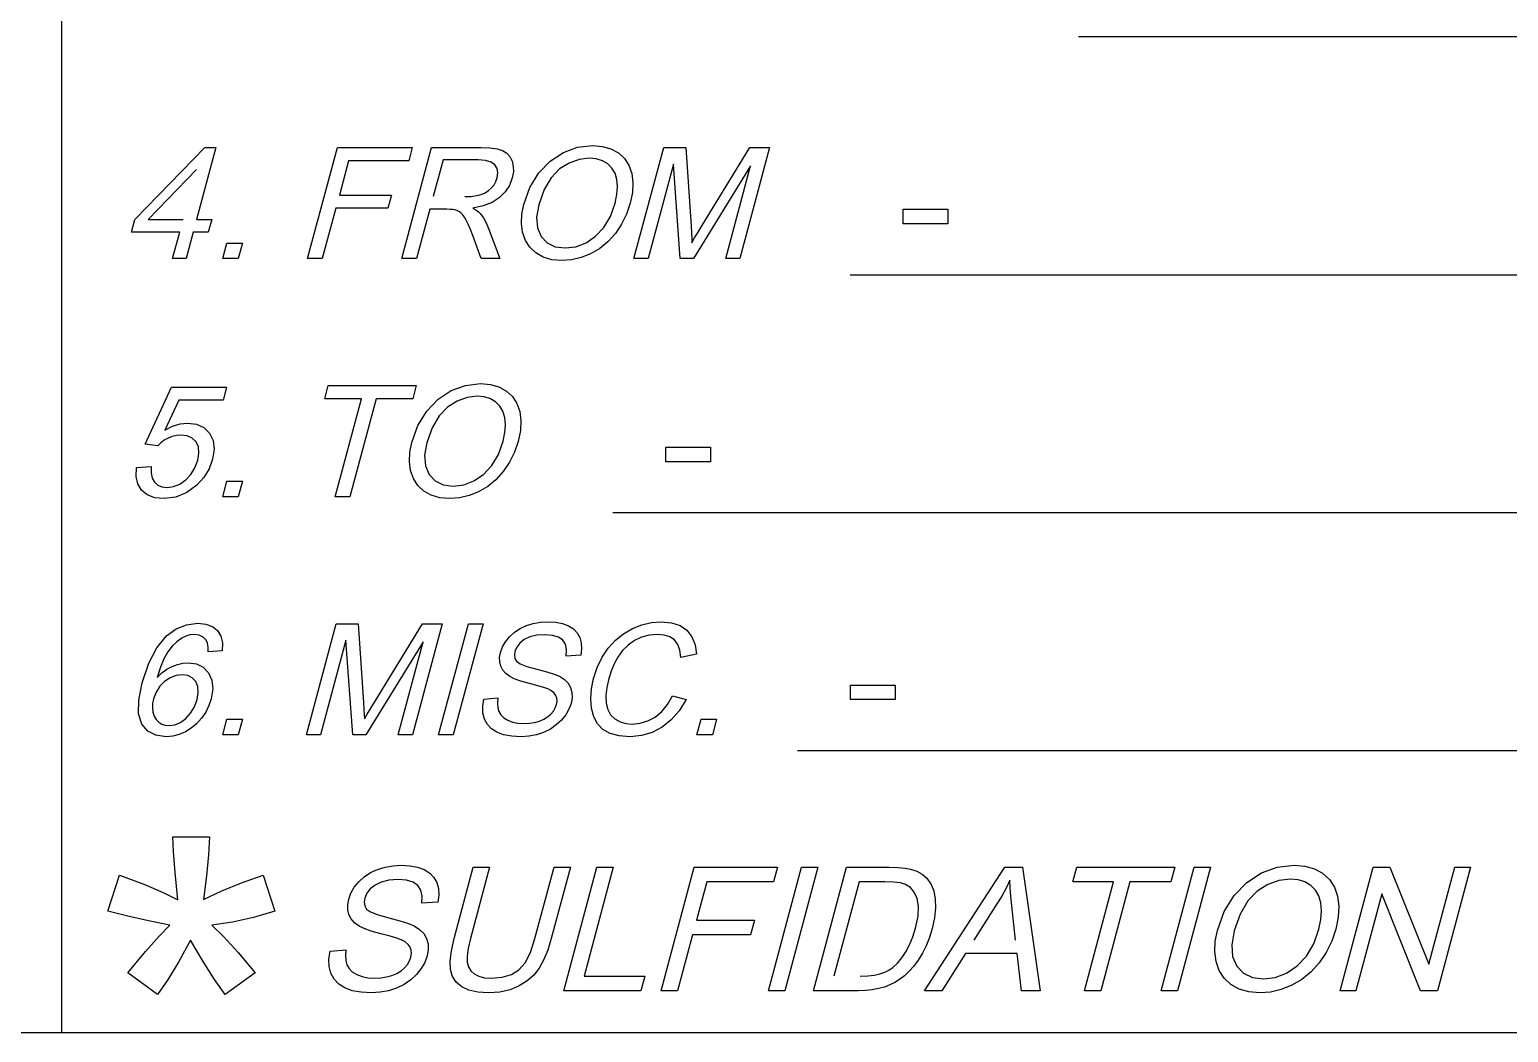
# Model space of a CAD drawing. Extents: x 0 to 17.2, y 0.1 to 11.3.
# Drawn here: x 4.326 to 5.319, y 0.225 to 0.898 of the extents above; entities that cross this region are included whole.
import ezdxf

# ---------------------------------------------------------------- set-up
doc = ezdxf.new("R2010")
doc.units = 0
doc.layers.add('BORDER', color=3, linetype='CONTINUOUS')
doc.layers.add('BORDERTEXT', color=7, linetype='CONTINUOUS')

msp = doc.modelspace()

# ---------------------------------------------------------------- linework, layer by layer
at = {"layer": 'BORDER'}
for points in [[(0.1692, 0.22466), (17.0808, 0.22466), (17.0808, 11.16746), (0.1692, 11.16746), (0.1692, 0.22466)], [(4.34736, 0.22466), (4.34736, 1.46816)], [(5.03025, 0.89337), (7.31682, 0.89337)], [(4.87698, 0.73351), (7.31682, 0.73351)], [(4.71753, 0.57375), (7.31682, 0.57375)], [(4.84149, 0.41403), (7.31682, 0.41403)]]:
    msp.add_lwpolyline(points, dxfattribs=at)
at = {"layer": 'BORDERTEXT', "color": 7}
for points in [[(4.42175, 0.74427), (4.42654, 0.76213), (4.39417, 0.76213), (4.39642, 0.77053), (4.44342, 0.81888), (4.4509, 0.81888), (4.43795, 0.77053), (4.44803, 0.77053), (4.44578, 0.76213), (4.4357, 0.76213), (4.43091, 0.74427), (4.42175, 0.74427)], [(4.51249, 0.74427), (4.53249, 0.81888), (4.58282, 0.81888), (4.58046, 0.81007), (4.54, 0.81007), (4.53381, 0.78697), (4.56882, 0.78697), (4.56646, 0.77816), (4.53145, 0.77816), (4.52237, 0.74427), (4.51249, 0.74427)], [(4.57581, 0.74427), (4.5958, 0.81888), (4.62888, 0.81888), (4.62888, 0.81888), (4.63494, 0.81865), (4.63981, 0.81798), (4.64351, 0.81687), (4.64351, 0.81687), (4.64628, 0.81518), (4.64842, 0.81282), (4.6499, 0.80977), (4.6499, 0.80977), (4.65068, 0.80625), (4.65071, 0.8025), (4.64999, 0.79852), (4.64999, 0.79852), (4.64807, 0.7935), (4.64517, 0.78904), (4.64126, 0.78513), (4.64126, 0.78513), (4.63636, 0.78194), (4.63045, 0.77964), (4.62353, 0.77821), (4.62353, 0.77821), (4.6256, 0.77696), (4.62725, 0.77572), (4.62849, 0.7745), (4.62849, 0.7745), (4.63055, 0.77163), (4.6324, 0.76832), (4.63402, 0.76457), (4.64156, 0.74427), (4.62914, 0.74427), (4.62343, 0.75979), (4.62343, 0.75979), (4.62182, 0.76392), (4.62036, 0.76734), (4.61906, 0.77007), (4.61906, 0.77007), (4.61783, 0.77221), (4.6166, 0.77387), (4.61538, 0.77506), (4.61538, 0.77506), (4.61413, 0.77591), (4.6128, 0.77657), (4.61141, 0.77704), (4.61141, 0.77704), (4.6101, 0.77724), (4.6083, 0.77736), (4.60601, 0.7774), (4.59456, 0.7774), (4.58568, 0.74427), (4.57581, 0.74427)], [(4.65766, 0.7806), (4.65766, 0.7806), (4.66185, 0.79209), (4.66777, 0.80179), (4.67543, 0.80969), (4.67543, 0.80969), (4.68429, 0.81553), (4.69381, 0.81903), (4.704, 0.8202), (4.704, 0.8202), (4.71051, 0.81965), (4.71628, 0.818), (4.7213, 0.81526), (4.7213, 0.81526), (4.72539, 0.81154), (4.72838, 0.80695), (4.73026, 0.8015), (4.73026, 0.8015), (4.73103, 0.79535), (4.73069, 0.78867), (4.72924, 0.78147), (4.72924, 0.78147), (4.72678, 0.77417), (4.72344, 0.7674), (4.71922, 0.76116), (4.71922, 0.76116), (4.71427, 0.75567), (4.70874, 0.75115), (4.70261, 0.7476), (4.70261, 0.7476), (4.69618, 0.74504), (4.68973, 0.7435), (4.68326, 0.74299), (4.68326, 0.74299), (4.67663, 0.74356), (4.67081, 0.74525), (4.66579, 0.74808), (4.66579, 0.74808), (4.66173, 0.75189), (4.65878, 0.75652), (4.65694, 0.76198), (4.65694, 0.76198), (4.65617, 0.76796), (4.65641, 0.77417), (4.65766, 0.7806)], [(4.73169, 0.74427), (4.75168, 0.81888), (4.76655, 0.81888), (4.77005, 0.76605), (4.77005, 0.76605), (4.77032, 0.76154), (4.77053, 0.75786), (4.77065, 0.755), (4.77065, 0.755), (4.7725, 0.75814), (4.77489, 0.76213), (4.77783, 0.76696), (4.8096, 0.81888), (4.82288, 0.81888), (4.80289, 0.74427), (4.79338, 0.74427), (4.81011, 0.80671), (4.7717, 0.74427), (4.76279, 0.74427), (4.75823, 0.80778), (4.74121, 0.74427), (4.73169, 0.74427)], [(4.61807, 0.78595), (4.61807, 0.78595), (4.6223, 0.7861), (4.62595, 0.78657), (4.62903, 0.78735), (4.62903, 0.78735), (4.63167, 0.78847), (4.63401, 0.78996), (4.63603, 0.79183), (4.63603, 0.79183), (4.6377, 0.79394), (4.63896, 0.79617), (4.63981, 0.79852), (4.63981, 0.79852), (4.64027, 0.80184), (4.63977, 0.80474), (4.6383, 0.80722), (4.6383, 0.80722), (4.63575, 0.80912), (4.63201, 0.81025), (4.62708, 0.81063), (4.60346, 0.81063), (4.59685, 0.78595)], [(4.6678, 0.78045), (4.66636, 0.7721), (4.66688, 0.76501), (4.66936, 0.7592), (4.66936, 0.7592), (4.67344, 0.75489), (4.67882, 0.7523), (4.68547, 0.75144), (4.68547, 0.75144), (4.6927, 0.75231), (4.69951, 0.75492), (4.70592, 0.75928), (4.70592, 0.75928), (4.71151, 0.76523), (4.7159, 0.77265), (4.71908, 0.78152), (4.71908, 0.78152), (4.72029, 0.78734), (4.72069, 0.79264), (4.72026, 0.79742), (4.72026, 0.79742), (4.71901, 0.80161), (4.71695, 0.80513), (4.71408, 0.80796), (4.71408, 0.80796), (4.71052, 0.81004), (4.70642, 0.81128), (4.70177, 0.8117), (4.70177, 0.8117), (4.69489, 0.8109), (4.68823, 0.8085), (4.6818, 0.8045), (4.6818, 0.8045), (4.67603, 0.79863), (4.67136, 0.79061), (4.6678, 0.78045)], [(4.4378, 0.80417), (4.40543, 0.77053), (4.42879, 0.77053)], [(4.45549, 0.74427), (4.45829, 0.7547), (4.46872, 0.7547), (4.46593, 0.74427), (4.45549, 0.74427)], [(4.39762, 0.60393), (4.40746, 0.60474), (4.40746, 0.60474), (4.40733, 0.60045), (4.40805, 0.59693), (4.40959, 0.59418), (4.40959, 0.59418), (4.41184, 0.59222), (4.41465, 0.59104), (4.41803, 0.59065), (4.41803, 0.59065), (4.42237, 0.5912), (4.42654, 0.59286), (4.43057, 0.59563), (4.43057, 0.59563), (4.4341, 0.59932), (4.43681, 0.60373), (4.43869, 0.60887), (4.43869, 0.60887), (4.4395, 0.61372), (4.43914, 0.61785), (4.4376, 0.62123), (4.4376, 0.62123), (4.43504, 0.62375), (4.4316, 0.62526), (4.42729, 0.62576), (4.42729, 0.62576), (4.42437, 0.62554), (4.42153, 0.62487), (4.41876, 0.62375), (4.41876, 0.62375), (4.41616, 0.62228), (4.41383, 0.62054), (4.41177, 0.61854), (4.40346, 0.61966), (4.42096, 0.65798), (4.45806, 0.65798), (4.45572, 0.64923), (4.42594, 0.64923), (4.41655, 0.62917), (4.41655, 0.62917), (4.4218, 0.63177), (4.42692, 0.63334), (4.4319, 0.63386), (4.4319, 0.63386), (4.43787, 0.6331), (4.44277, 0.63085), (4.44658, 0.62709), (4.44658, 0.62709), (4.44899, 0.62214), (4.44967, 0.61634), (4.44863, 0.60968), (4.44863, 0.60968), (4.44625, 0.60323), (4.44272, 0.5974), (4.43804, 0.59217), (4.43804, 0.59217), (4.43132, 0.58714), (4.42398, 0.58412), (4.41602, 0.58311), (4.41602, 0.58311), (4.40981, 0.58375), (4.40478, 0.58565), (4.40093, 0.58881), (4.40093, 0.58881), (4.39838, 0.59303), (4.39727, 0.59807), (4.39762, 0.60393)], [(4.53097, 0.58439), (4.5486, 0.65019), (4.52402, 0.65019), (4.52638, 0.659), (4.58552, 0.659), (4.58316, 0.65019), (4.55847, 0.65019), (4.54084, 0.58439), (4.53097, 0.58439)], [(4.58239, 0.62072), (4.58239, 0.62072), (4.58657, 0.63221), (4.5925, 0.64191), (4.60016, 0.64981), (4.60016, 0.64981), (4.60901, 0.65565), (4.61854, 0.65915), (4.62872, 0.66032), (4.62872, 0.66032), (4.63524, 0.65977), (4.64101, 0.65813), (4.64603, 0.65538), (4.64603, 0.65538), (4.65012, 0.65166), (4.65311, 0.64707), (4.65499, 0.64162), (4.65499, 0.64162), (4.65576, 0.63547), (4.65542, 0.62879), (4.65397, 0.62159), (4.65397, 0.62159), (4.65151, 0.61429), (4.64817, 0.60752), (4.64395, 0.60128), (4.64395, 0.60128), (4.639, 0.5958), (4.63346, 0.59127), (4.62734, 0.58772), (4.62734, 0.58772), (4.62091, 0.58516), (4.61446, 0.58363), (4.60799, 0.58311), (4.60799, 0.58311), (4.60136, 0.58368), (4.59554, 0.58538), (4.59052, 0.5882), (4.59052, 0.5882), (4.58645, 0.59201), (4.58351, 0.59664), (4.58167, 0.6021), (4.58167, 0.6021), (4.5809, 0.60808), (4.58114, 0.61429), (4.58239, 0.62072)], [(4.59252, 0.62057), (4.59109, 0.61222), (4.59161, 0.60513), (4.59408, 0.59932), (4.59408, 0.59932), (4.59817, 0.59501), (4.60354, 0.59243), (4.6102, 0.59156), (4.6102, 0.59156), (4.61742, 0.59243), (4.62424, 0.59505), (4.63065, 0.5994), (4.63065, 0.5994), (4.63624, 0.60536), (4.64063, 0.61277), (4.64381, 0.62164), (4.64381, 0.62164), (4.64502, 0.62746), (4.64542, 0.63276), (4.64499, 0.63755), (4.64499, 0.63755), (4.64374, 0.64174), (4.64168, 0.64525), (4.6388, 0.64808), (4.6388, 0.64808), (4.63525, 0.65016), (4.63114, 0.65141), (4.6265, 0.65182), (4.6265, 0.65182), (4.61962, 0.65102), (4.61296, 0.64862), (4.60653, 0.64462), (4.60653, 0.64462), (4.60075, 0.63875), (4.59609, 0.63073), (4.59252, 0.62057)], [(4.45549, 0.58439), (4.45829, 0.59482), (4.46872, 0.59482), (4.46593, 0.58439), (4.45549, 0.58439)], [(4.45502, 0.48085), (4.44572, 0.48013), (4.44572, 0.48013), (4.44566, 0.4834), (4.44521, 0.48602), (4.44435, 0.48797), (4.44435, 0.48797), (4.44227, 0.49015), (4.43957, 0.49146), (4.43624, 0.49189), (4.43624, 0.49189), (4.43337, 0.49162), (4.43059, 0.49081), (4.4279, 0.48945), (4.4279, 0.48945), (4.42457, 0.48702), (4.42148, 0.48395), (4.41862, 0.48024), (4.41862, 0.48024), (4.41598, 0.47563), (4.41358, 0.46988), (4.4114, 0.46298), (4.4114, 0.46298), (4.41459, 0.46605), (4.41796, 0.46855), (4.42149, 0.47047), (4.42149, 0.47047), (4.4251, 0.47182), (4.42866, 0.47264), (4.43217, 0.47291), (4.43217, 0.47291), (4.43778, 0.47216), (4.44238, 0.46991), (4.44597, 0.46616), (4.44597, 0.46616), (4.44822, 0.46123), (4.44881, 0.45542), (4.44773, 0.44873), (4.44773, 0.44873), (4.44617, 0.44416), (4.444, 0.43981), (4.44121, 0.43568), (4.44121, 0.43568), (4.43794, 0.43197), (4.43435, 0.42889), (4.43041, 0.42644), (4.43041, 0.42644), (4.42625, 0.42466), (4.42196, 0.42359), (4.41754, 0.42324), (4.41754, 0.42324), (4.41063, 0.42417), (4.40515, 0.42698), (4.40112, 0.43166), (4.40112, 0.43166), (4.39894, 0.43849), (4.39901, 0.44774), (4.40133, 0.45942), (4.40133, 0.45942), (4.40573, 0.47253), (4.41121, 0.48301), (4.41775, 0.49087), (4.41775, 0.49087), (4.42421, 0.49562), (4.43123, 0.49847), (4.43882, 0.49942), (4.43882, 0.49942), (4.44419, 0.49888), (4.44856, 0.49723), (4.45193, 0.49449), (4.45193, 0.49449), (4.45418, 0.49078), (4.45521, 0.48623), (4.45502, 0.48085)], [(4.51168, 0.42451), (4.53167, 0.49912), (4.54653, 0.49912), (4.55004, 0.44629), (4.55004, 0.44629), (4.55031, 0.44178), (4.55051, 0.4381), (4.55064, 0.43525), (4.55064, 0.43525), (4.55249, 0.43839), (4.55488, 0.44237), (4.55782, 0.44721), (4.58959, 0.49912), (4.60287, 0.49912), (4.58288, 0.42451), (4.57336, 0.42451), (4.5901, 0.48695), (4.55168, 0.42451), (4.54278, 0.42451), (4.53822, 0.48802), (4.5212, 0.42451), (4.51168, 0.42451)], [(4.60049, 0.42451), (4.62048, 0.49912), (4.63035, 0.49912), (4.61036, 0.42451), (4.60049, 0.42451)], [(4.63083, 0.44848), (4.64036, 0.44929), (4.64036, 0.44929), (4.64006, 0.44578), (4.64027, 0.44272), (4.64098, 0.44011), (4.64098, 0.44011), (4.64229, 0.43787), (4.64427, 0.43593), (4.64693, 0.43431), (4.64693, 0.43431), (4.65014, 0.43308), (4.65376, 0.43234), (4.65779, 0.43209), (4.65779, 0.43209), (4.66146, 0.43228), (4.66494, 0.43284), (4.66822, 0.43377), (4.66822, 0.43377), (4.67119, 0.43503), (4.67375, 0.43656), (4.67589, 0.43838), (4.67589, 0.43838), (4.6776, 0.44039), (4.67888, 0.44252), (4.67971, 0.44476), (4.67971, 0.44476), (4.68009, 0.44701), (4.67996, 0.44905), (4.67932, 0.4509), (4.67932, 0.4509), (4.67811, 0.45255), (4.67627, 0.45402), (4.67378, 0.4553), (4.67378, 0.4553), (4.67122, 0.45622), (4.66712, 0.45744), (4.66147, 0.45894), (4.66147, 0.45894), (4.65574, 0.46055), (4.65135, 0.4621), (4.64832, 0.46359), (4.64832, 0.46359), (4.6456, 0.46561), (4.64356, 0.46793), (4.64221, 0.47054), (4.64221, 0.47054), (4.64153, 0.47342), (4.64149, 0.47651), (4.64208, 0.47983), (4.64208, 0.47983), (4.64343, 0.48351), (4.64544, 0.48703), (4.64812, 0.49039), (4.64812, 0.49039), (4.65139, 0.4934), (4.65518, 0.49589), (4.65948, 0.49785), (4.65948, 0.49785), (4.66412, 0.49926), (4.66891, 0.50011), (4.67385, 0.50039), (4.67385, 0.50039), (4.67909, 0.50009), (4.68372, 0.4992), (4.68777, 0.49772), (4.68777, 0.49772), (4.69112, 0.49566), (4.69366, 0.49304), (4.69541, 0.48986), (4.69541, 0.48986), (4.69636, 0.48624), (4.69653, 0.48232), (4.69592, 0.4781), (4.68627, 0.47739), (4.68627, 0.47739), (4.68651, 0.48172), (4.68575, 0.48528), (4.68396, 0.48807), (4.68396, 0.48807), (4.6811, 0.49008), (4.67709, 0.49129), (4.67193, 0.49169), (4.67193, 0.49169), (4.6664, 0.49132), (4.66175, 0.49023), (4.65799, 0.48841), (4.65799, 0.48841), (4.65509, 0.48607), (4.65302, 0.48343), (4.65178, 0.48049), (4.65178, 0.48049), (4.65142, 0.47797), (4.6518, 0.47576), (4.6529, 0.47388), (4.6529, 0.47388), (4.65536, 0.47213), (4.65985, 0.47036), (4.66637, 0.46856), (4.66637, 0.46856), (4.67308, 0.46682), (4.67816, 0.46523), (4.68161, 0.4638), (4.68161, 0.4638), (4.68499, 0.46162), (4.68751, 0.45908), (4.68919, 0.45619), (4.68919, 0.45619), (4.69005, 0.45296), (4.69013, 0.44943), (4.68945, 0.44558), (4.68945, 0.44558), (4.68803, 0.44168), (4.68589, 0.43794), (4.68303, 0.43436), (4.68303, 0.43436), (4.67956, 0.4311), (4.67556, 0.42837), (4.67104, 0.42616), (4.67104, 0.42616), (4.66617, 0.42454), (4.66111, 0.42356), (4.65588, 0.42324), (4.65588, 0.42324), (4.64958, 0.42356), (4.64418, 0.42455), (4.63969, 0.42619), (4.63969, 0.42619), (4.63608, 0.42849), (4.63329, 0.43145), (4.63134, 0.43507), (4.63134, 0.43507), (4.63026, 0.43919), (4.63009, 0.44366), (4.63083, 0.44848)], [(4.75753, 0.45067), (4.76674, 0.44817), (4.76674, 0.44817), (4.76212, 0.44071), (4.75674, 0.43452), (4.7506, 0.42962), (4.7506, 0.42962), (4.74387, 0.42607), (4.73672, 0.42395), (4.72916, 0.42324), (4.72916, 0.42324), (4.72177, 0.42378), (4.71567, 0.42542), (4.71086, 0.42815), (4.71086, 0.42815), (4.70723, 0.43191), (4.70467, 0.43665), (4.70317, 0.44237), (4.70317, 0.44237), (4.70268, 0.44873), (4.70315, 0.4554), (4.70458, 0.46237), (4.70458, 0.46237), (4.70707, 0.46981), (4.71037, 0.47659), (4.71449, 0.48271), (4.71449, 0.48271), (4.7193, 0.48803), (4.7247, 0.49242), (4.73069, 0.49589), (4.73069, 0.49589), (4.73702, 0.49839), (4.74346, 0.49989), (4.74999, 0.50039), (4.74999, 0.50039), (4.75689, 0.49976), (4.76266, 0.49786), (4.76729, 0.49469), (4.76729, 0.49469), (4.77071, 0.49038), (4.77283, 0.48503), (4.77363, 0.47866), (4.7633, 0.47637), (4.7633, 0.47637), (4.76263, 0.48131), (4.76118, 0.48526), (4.75894, 0.48823), (4.75894, 0.48823), (4.75592, 0.49029), (4.75212, 0.49153), (4.74752, 0.49194), (4.74752, 0.49194), (4.74198, 0.49148), (4.73682, 0.49011), (4.73204, 0.48782), (4.73204, 0.48782), (4.72775, 0.48476), (4.72406, 0.48107), (4.72096, 0.47675), (4.72096, 0.47675), (4.7184, 0.47207), (4.71634, 0.4673), (4.71478, 0.46242), (4.71478, 0.46242), (4.71346, 0.45635), (4.7129, 0.45081), (4.7131, 0.44581), (4.7131, 0.44581), (4.71413, 0.44147), (4.71606, 0.43794), (4.71888, 0.4352), (4.71888, 0.4352), (4.72237, 0.43325), (4.72628, 0.43207), (4.73061, 0.43168), (4.73061, 0.43168), (4.736, 0.43222), (4.74111, 0.43381), (4.74594, 0.43647), (4.74594, 0.43647), (4.75035, 0.44017), (4.75422, 0.44491), (4.75753, 0.45067)], [(4.40899, 0.44868), (4.40838, 0.44557), (4.40824, 0.44255), (4.40857, 0.43962), (4.40857, 0.43962), (4.40938, 0.43697), (4.41067, 0.43477), (4.41243, 0.43303), (4.41243, 0.43303), (4.41454, 0.43177), (4.41687, 0.43102), (4.41941, 0.43077), (4.41941, 0.43077), (4.42323, 0.43129), (4.42698, 0.43285), (4.43064, 0.43545), (4.43064, 0.43545), (4.43389, 0.43895), (4.43642, 0.44319), (4.43822, 0.44817), (4.43822, 0.44817), (4.43905, 0.45297), (4.43876, 0.45703), (4.43736, 0.46036), (4.43736, 0.46036), (4.43504, 0.46284), (4.43198, 0.46432), (4.42817, 0.46482), (4.42817, 0.46482), (4.42411, 0.46432), (4.4202, 0.46284), (4.41645, 0.46036), (4.41645, 0.46036), (4.41316, 0.45709), (4.41068, 0.45319), (4.40899, 0.44868)], [(4.45549, 0.42451), (4.45829, 0.43494), (4.46872, 0.43494), (4.46593, 0.42451), (4.45549, 0.42451)], [(4.77399, 0.42451), (4.77678, 0.43494), (4.78721, 0.43494), (4.78442, 0.42451), (4.77399, 0.42451)], [(4.37827, 0.30613), (4.38608, 0.33022), (4.38608, 0.33022), (4.40242, 0.32417), (4.41548, 0.31868), (4.42527, 0.31376), (4.42527, 0.31376), (4.42346, 0.3321), (4.42233, 0.34618), (4.42187, 0.356), (4.44647, 0.356), (4.44647, 0.356), (4.44581, 0.34386), (4.44451, 0.32984), (4.44257, 0.31393), (4.44257, 0.31393), (4.45478, 0.31966), (4.46813, 0.32509), (4.48261, 0.33022), (4.49041, 0.30613), (4.49041, 0.30613), (4.47614, 0.3019), (4.46206, 0.29874), (4.44817, 0.29663), (4.44817, 0.29663), (4.45601, 0.28907), (4.46574, 0.27838), (4.47735, 0.26456), (4.45699, 0.25014), (4.45699, 0.25014), (4.45003, 0.26015), (4.44229, 0.27231), (4.43375, 0.28662), (4.43375, 0.28662), (4.42572, 0.27193), (4.41837, 0.25978), (4.41169, 0.25014), (4.39168, 0.26456), (4.39168, 0.26456), (4.40355, 0.27891), (4.41294, 0.2896), (4.41984, 0.29663), (4.41984, 0.29663), (4.40549, 0.29957), (4.39164, 0.30273), (4.37827, 0.30613)], [(4.52758, 0.27927), (4.53817, 0.28017), (4.53817, 0.28017), (4.53783, 0.27627), (4.53806, 0.27287), (4.53886, 0.26996), (4.53886, 0.26996), (4.54031, 0.26748), (4.54252, 0.26533), (4.54547, 0.26352), (4.54547, 0.26352), (4.54903, 0.26215), (4.55305, 0.26133), (4.55754, 0.26106), (4.55754, 0.26106), (4.56161, 0.26127), (4.56547, 0.26189), (4.56912, 0.26292), (4.56912, 0.26292), (4.57242, 0.26432), (4.57527, 0.26603), (4.57764, 0.26804), (4.57764, 0.26804), (4.57955, 0.27028), (4.58096, 0.27264), (4.58189, 0.27514), (4.58189, 0.27514), (4.58231, 0.27763), (4.58216, 0.2799), (4.58146, 0.28195), (4.58146, 0.28195), (4.58011, 0.28379), (4.57806, 0.28542), (4.5753, 0.28684), (4.5753, 0.28684), (4.57245, 0.28787), (4.5679, 0.28922), (4.56163, 0.29089), (4.56163, 0.29089), (4.55525, 0.29268), (4.55038, 0.29441), (4.54701, 0.29606), (4.54701, 0.29606), (4.54399, 0.2983), (4.54173, 0.30087), (4.54023, 0.30378), (4.54023, 0.30378), (4.53947, 0.30698), (4.53942, 0.31042), (4.54008, 0.3141), (4.54008, 0.3141), (4.54157, 0.31819), (4.54381, 0.32211), (4.54679, 0.32583), (4.54679, 0.32583), (4.55042, 0.32918), (4.55463, 0.33194), (4.55941, 0.33412), (4.55941, 0.33412), (4.56456, 0.33569), (4.56989, 0.33663), (4.57538, 0.33695), (4.57538, 0.33695), (4.5812, 0.33662), (4.58635, 0.33563), (4.59084, 0.33398), (4.59084, 0.33398), (4.59456, 0.33169), (4.59739, 0.32877), (4.59933, 0.32524), (4.59933, 0.32524), (4.60039, 0.32123), (4.60058, 0.31687), (4.5999, 0.31218), (4.58917, 0.31139), (4.58917, 0.31139), (4.58945, 0.3162), (4.5886, 0.32016), (4.58662, 0.32326), (4.58662, 0.32326), (4.58343, 0.32549), (4.57898, 0.32683), (4.57324, 0.32728), (4.57324, 0.32728), (4.5671, 0.32687), (4.56194, 0.32566), (4.55776, 0.32363), (4.55776, 0.32363), (4.55454, 0.32103), (4.55223, 0.3181), (4.55085, 0.31484), (4.55085, 0.31484), (4.55046, 0.31203), (4.55088, 0.30958), (4.55211, 0.30748), (4.55211, 0.30748), (4.55483, 0.30555), (4.55982, 0.30358), (4.56706, 0.30157), (4.56706, 0.30157), (4.57453, 0.29964), (4.58017, 0.29788), (4.584, 0.29629), (4.584, 0.29629), (4.58775, 0.29387), (4.59056, 0.29105), (4.59242, 0.28783), (4.59242, 0.28783), (4.59337, 0.28425), (4.59347, 0.28032), (4.59271, 0.27604), (4.59271, 0.27604), (4.59113, 0.27172), (4.58875, 0.26756), (4.58558, 0.26357), (4.58558, 0.26357), (4.58172, 0.25996), (4.57728, 0.25693), (4.57225, 0.25447), (4.57225, 0.25447), (4.56684, 0.25266), (4.56123, 0.25158), (4.55541, 0.25122), (4.55541, 0.25122), (4.54841, 0.25158), (4.54242, 0.25268), (4.53743, 0.2545), (4.53743, 0.2545), (4.53341, 0.25705), (4.53031, 0.26034), (4.52814, 0.26437), (4.52814, 0.26437), (4.52694, 0.26895), (4.52675, 0.27392), (4.52758, 0.27927)], [(4.67803, 0.33553), (4.689, 0.33553), (4.67617, 0.28764), (4.67617, 0.28764), (4.67378, 0.27988), (4.67106, 0.27326), (4.66802, 0.26779), (4.66802, 0.26779), (4.6644, 0.26319), (4.65993, 0.2592), (4.65461, 0.25583), (4.65461, 0.25583), (4.6485, 0.25327), (4.64163, 0.25173), (4.63401, 0.25122), (4.63401, 0.25122), (4.62684, 0.25166), (4.62084, 0.253), (4.61603, 0.25523), (4.61603, 0.25523), (4.61239, 0.25831), (4.6099, 0.26218), (4.60857, 0.26685), (4.60857, 0.26685), (4.60833, 0.27254), (4.60913, 0.27947), (4.61097, 0.28764), (4.6238, 0.33553), (4.63477, 0.33553), (4.62196, 0.28769), (4.62196, 0.28769), (4.62042, 0.28112), (4.61967, 0.27582), (4.6197, 0.27177), (4.6197, 0.27177), (4.62051, 0.26862), (4.62211, 0.26599), (4.62448, 0.26389), (4.62448, 0.26389), (4.62757, 0.26235), (4.63131, 0.26142), (4.6357, 0.26111), (4.6357, 0.26111), (4.64316, 0.26172), (4.6494, 0.26355), (4.65442, 0.2666), (4.65442, 0.2666), (4.65856, 0.27138), (4.66216, 0.27841), (4.66522, 0.28769), (4.67803, 0.33553)], [(4.6846, 0.25263), (4.70682, 0.33553), (4.71779, 0.33553), (4.6982, 0.26242), (4.73902, 0.26242), (4.7364, 0.25263), (4.6846, 0.25263)], [(4.75003, 0.25263), (4.77224, 0.33553), (4.82817, 0.33553), (4.82555, 0.32575), (4.78059, 0.32575), (4.77371, 0.30008), (4.81262, 0.30008), (4.81, 0.29029), (4.77109, 0.29029), (4.761, 0.25263), (4.75003, 0.25263)], [(4.82207, 0.25263), (4.84429, 0.33553), (4.85526, 0.33553), (4.83304, 0.25263), (4.82207, 0.25263)], [(4.85238, 0.25263), (4.8746, 0.33553), (4.90315, 0.33553), (4.90315, 0.33553), (4.90906, 0.3354), (4.91387, 0.335), (4.91759, 0.33434), (4.91759, 0.33434), (4.92174, 0.33296), (4.92526, 0.33098), (4.92816, 0.32841), (4.92816, 0.32841), (4.93109, 0.32437), (4.93309, 0.31965), (4.93418, 0.31424), (4.93418, 0.31424), (4.93437, 0.30822), (4.93369, 0.30165), (4.93215, 0.29453), (4.93215, 0.29453), (4.93028, 0.28848), (4.92805, 0.2829), (4.92546, 0.2778), (4.92546, 0.2778), (4.92262, 0.27321), (4.91966, 0.26919), (4.91657, 0.26572), (4.91657, 0.26572), (4.9134, 0.26276), (4.91021, 0.26026), (4.907, 0.2582), (4.907, 0.2582), (4.90363, 0.25652), (4.89996, 0.25514), (4.89599, 0.25405), (4.89599, 0.25405), (4.89173, 0.25326), (4.88716, 0.25279), (4.8823, 0.25263), (4.85238, 0.25263)], [(4.92691, 0.25263), (4.98096, 0.33553), (4.99278, 0.33553), (5.0045, 0.25263), (4.992, 0.25263), (4.98906, 0.27774), (4.9544, 0.27774), (4.93856, 0.25263), (4.92691, 0.25263)], [(5.03436, 0.25263), (5.05395, 0.32575), (5.02664, 0.32575), (5.02926, 0.33553), (5.09497, 0.33553), (5.09234, 0.32575), (5.06492, 0.32575), (5.04533, 0.25263), (5.03436, 0.25263)], [(5.08587, 0.25263), (5.10809, 0.33553), (5.11906, 0.33553), (5.09684, 0.25263), (5.08587, 0.25263)], [(5.12366, 0.29301), (5.12366, 0.29301), (5.12832, 0.30577), (5.1349, 0.31654), (5.14341, 0.32533), (5.14341, 0.32533), (5.15325, 0.33181), (5.16383, 0.33571), (5.17515, 0.337), (5.17515, 0.337), (5.18239, 0.33639), (5.1888, 0.33456), (5.19438, 0.33152), (5.19438, 0.33152), (5.19893, 0.32738), (5.20224, 0.32228), (5.20433, 0.31622), (5.20433, 0.31622), (5.20519, 0.30939), (5.20481, 0.30197), (5.2032, 0.29397), (5.2032, 0.29397), (5.20046, 0.28586), (5.19675, 0.27834), (5.19207, 0.27141), (5.19207, 0.27141), (5.18657, 0.26531), (5.18042, 0.26029), (5.17361, 0.25634), (5.17361, 0.25634), (5.16646, 0.25349), (5.1593, 0.25179), (5.15211, 0.25122), (5.15211, 0.25122), (5.14475, 0.25185), (5.13828, 0.25373), (5.1327, 0.25687), (5.1327, 0.25687), (5.12818, 0.2611), (5.12491, 0.26625), (5.12287, 0.27231), (5.12287, 0.27231), (5.12201, 0.27896), (5.12228, 0.28586), (5.12366, 0.29301)], [(5.20615, 0.25263), (5.22836, 0.33553), (5.23962, 0.33553), (5.26572, 0.27045), (5.28316, 0.33553), (5.29368, 0.33553), (5.27146, 0.25263), (5.26021, 0.25263), (5.23412, 0.31778), (5.21667, 0.25263), (5.20615, 0.25263)], [(4.88367, 0.26242), (4.88367, 0.26242), (4.88879, 0.26258), (4.89322, 0.26309), (4.89695, 0.26394), (4.89695, 0.26394), (4.90016, 0.2651), (4.90302, 0.26653), (4.90554, 0.26824), (4.90554, 0.26824), (4.90872, 0.27114), (4.91169, 0.27464), (4.91443, 0.27873), (4.91443, 0.27873), (4.9169, 0.28343), (4.91905, 0.28876), (4.92088, 0.2947), (4.92088, 0.2947), (4.92255, 0.30271), (4.92292, 0.30937), (4.92197, 0.31469), (4.92197, 0.31469), (4.92003, 0.31884), (4.91741, 0.32196), (4.9141, 0.32405), (4.9141, 0.32405), (4.91082, 0.325), (4.90624, 0.32556), (4.90036, 0.32575), (4.88295, 0.32575), (4.86598, 0.26242)], [(4.98806, 0.28667), (4.98556, 0.30963), (4.98556, 0.30963), (4.98491, 0.31619), (4.98448, 0.32192), (4.98429, 0.32682), (4.98429, 0.32682), (4.98166, 0.32152), (4.97876, 0.31624), (4.97558, 0.31099), (4.95996, 0.28667)], [(5.13493, 0.29284), (5.13334, 0.28355), (5.13391, 0.27569), (5.13666, 0.26923), (5.13666, 0.26923), (5.1412, 0.26444), (5.14717, 0.26156), (5.15457, 0.26061), (5.15457, 0.26061), (5.16259, 0.26157), (5.17017, 0.26448), (5.17729, 0.26931), (5.17729, 0.26931), (5.1835, 0.27593), (5.18838, 0.28417), (5.19191, 0.29403), (5.19191, 0.29403), (5.19326, 0.30049), (5.1937, 0.30638), (5.19322, 0.3117), (5.19322, 0.3117), (5.19184, 0.31635), (5.18955, 0.32025), (5.18635, 0.3234), (5.18635, 0.3234), (5.1824, 0.32571), (5.17784, 0.3271), (5.17268, 0.32756), (5.17268, 0.32756), (5.16503, 0.32667), (5.15764, 0.324), (5.15049, 0.31956), (5.15049, 0.31956), (5.14407, 0.31303), (5.13889, 0.30413), (5.13493, 0.29284)]]:
    msp.add_lwpolyline(points, dxfattribs=at)
at = {"layer": 'BORDERTEXT'}
for points in [[(4.91257, 0.7676), (4.91257, 0.77743), (4.94259, 0.77743), (4.94259, 0.7676), (4.91257, 0.7676)], [(4.75312, 0.60785), (4.75312, 0.61768), (4.78314, 0.61768), (4.78314, 0.60785), (4.75312, 0.60785)], [(4.87708, 0.44813), (4.87708, 0.45796), (4.90711, 0.45796), (4.90711, 0.44813), (4.87708, 0.44813)]]:
    msp.add_lwpolyline(points, dxfattribs=at)

doc.saveas('drawing.dxf')
